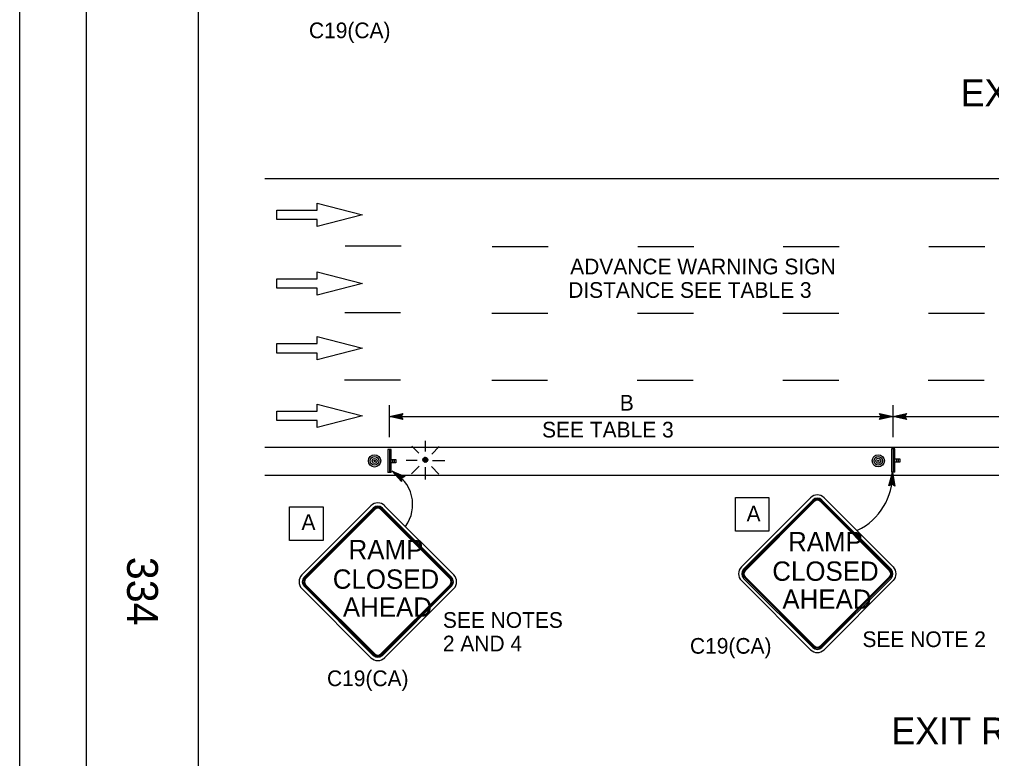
# Model space of a CAD drawing. Extents: x -893 to 867, y -474 to 712.
# Drawn here: x -893.5 to -459.2, y 46.9 to 377.1 of the extents above; entities that cross this region are included whole.
import ezdxf

# ---------------------------------------------------------------- set-up
doc = ezdxf.new("R2010")
doc.units = 0
for name, color, linetype in [('border_PLOTTING-ELEMENTS', 7, 'Continuous'), ('border_rw_22x34_Cut_Lines', 7, 'Continuous'), ('border_SHEET', 7, 'Continuous'), ('border_WITHIN-BORDER-anno', 7, 'Continuous'), ('pp_PRESENTATION', 7, 'Continuous'), ('tcd_PVMT-MARKER', 7, 'Continuous'), ('tcd_PVMT-MARKER-anno', 7, 'Continuous'), ('tcd_SIGN-ROADSIDE', 7, 'Continuous'), ('tcd_SIGN-ROADSIDE-anno', 7, 'Continuous')]:
    doc.layers.add(name, color=color, linetype=linetype)

msp = doc.modelspace()

# ---------------------------------------------------------------- linework, layer by layer
at = {"layer": 'border_PLOTTING-ELEMENTS'}
for points in [[(-893.46, -474.05), (866.54, -474.05), (866.54, 711.95), (-893.46, 711.95)], [(-863.46, 668.95), (836.54, 668.95), (836.54, -431.05), (-863.46, -431.05)]]:
    msp.add_lwpolyline(points, close=True, dxfattribs=at)
at = {"layer": 'border_rw_22x34_Cut_Lines'}
msp.add_lwpolyline([(-863.46, 668.95), (836.54, 668.95), (836.54, -431.05), (-863.46, -431.05)], close=True, dxfattribs=at)
at = {"layer": 'border_SHEET'}
msp.add_line((-813.46, -406.05), (-813.46, 643.95), dxfattribs=at)
at = {"layer": 'pp_PRESENTATION'}
for p, q in [((-778.47, 289.78), (-778.47, 291.91)), ((-778.47, 291.91), (-760.54, 291.91)), ((-760.54, 291.91), (-760.54, 295)), ((-760.54, 295), (-740.22, 289.78)), ((-778.47, 287.66), (-778.47, 289.78)), ((-760.54, 287.66), (-778.47, 287.66)), ((-740.22, 289.78), (-760.54, 284.56)), ((-760.54, 284.56), (-760.54, 287.66)), ((-778.47, 259.13), (-778.47, 261.25)), ((-778.47, 261.25), (-760.54, 261.25)), ((-760.54, 261.25), (-760.54, 264.34)), ((-760.54, 264.34), (-740.22, 259.13)), ((-778.47, 257), (-778.47, 259.13)), ((-760.54, 257), (-778.47, 257)), ((-740.22, 259.13), (-760.54, 253.91)), ((-760.54, 253.91), (-760.54, 257)), ((-760.54, 232.33), (-760.54, 235.42)), ((-760.54, 235.42), (-740.22, 230.2)), ((-778.47, 230.2), (-778.47, 232.33)), ((-778.47, 232.33), (-760.54, 232.33)), ((-778.47, 228.08), (-778.47, 230.2)), ((-740.22, 230.2), (-760.54, 224.98)), ((-760.54, 228.08), (-778.47, 228.08)), ((-760.54, 224.98), (-760.54, 228.08)), ((-760.54, 202.16), (-760.54, 205.26)), ((-760.54, 205.26), (-740.22, 200.04)), ((-778.47, 200.04), (-778.47, 202.16)), ((-778.47, 202.16), (-760.54, 202.16)), ((-778.47, 197.91), (-778.47, 200.04)), ((-740.22, 200.04), (-760.54, 194.82)), ((-760.54, 197.91), (-778.47, 197.91)), ((-760.54, 194.82), (-760.54, 197.91))]:
    msp.add_line(p, q, dxfattribs=at)
at = {"layer": 'tcd_PVMT-MARKER'}
for p, q in [((-783.87, 306.07), (271.77, 306.07)), ((-783.87, 186.07), (-288.23, 186.07)), ((-783.87, 173.57), (-291.57, 173.57))]:
    msp.add_line(p, q, dxfattribs=at)
for points in [[(-748.02, 275.91), (-723.02, 275.91)], [(-682.26, 275.71), (-657.26, 275.71)], [(-617.27, 275.71), (-592.27, 275.71)], [(-552.27, 275.71), (-527.27, 275.71)], [(-487.27, 275.71), (-462.27, 275.71)], [(-748.18, 246.1), (-723.18, 246.1)], [(-682.42, 245.9), (-657.42, 245.9)], [(-617.42, 245.9), (-592.42, 245.9)], [(-552.42, 245.9), (-527.42, 245.9)], [(-487.42, 245.9), (-462.42, 245.9)], [(-748.26, 216.09), (-723.26, 216.09)], [(-682.51, 215.88), (-657.51, 215.88)], [(-617.51, 215.88), (-592.51, 215.88)], [(-552.51, 215.88), (-527.51, 215.88)], [(-487.51, 215.88), (-462.51, 215.88)]]:
    msp.add_lwpolyline(points, dxfattribs=at)
at = {"layer": 'tcd_SIGN-ROADSIDE'}
for p, q in [((-712.02, 184.12), (-712.02, 188.87)), ((-727.49, 185.01), (-728.97, 185.01)), ((-728.97, 185.01), (-728.97, 174.67)), ((-728.23, 185.01), (-728.23, 174.67)), ((-727.49, 174.67), (-727.49, 185.01)), ((-715.1, 183.33), (-718.18, 186.42)), ((-709.22, 182.97), (-705.93, 186.26)), ((-502.48, 185.21), (-503.96, 185.21)), ((-503.96, 185.21), (-503.96, 174.87)), ((-503.22, 185.21), (-503.22, 174.87)), ((-502.48, 174.87), (-502.48, 185.21)), ((-727.49, 180.58), (-726.75, 180.58)), ((-727.49, 179.84), (-727.49, 179.84)), ((-726.75, 179.1), (-727.49, 179.1)), ((-726.75, 180.58), (-725.28, 180.58)), ((-726.75, 180.58), (-726.75, 179.1)), ((-725.28, 179.1), (-726.75, 179.1)), ((-726.02, 180.58), (-726.02, 179.1)), ((-725.28, 180.58), (-725.28, 179.1)), ((-715.73, 180.1), (-720.67, 180.1)), ((-708.9, 180.1), (-703.47, 180.1)), ((-502.48, 180.78), (-501.75, 180.78)), ((-502.48, 180.04), (-502.48, 180.04)), ((-501.75, 179.3), (-502.48, 179.3)), ((-501.75, 180.78), (-500.27, 180.78)), ((-501.75, 180.78), (-501.75, 179.3)), ((-500.27, 179.3), (-501.75, 179.3)), ((-501.01, 180.78), (-501.01, 179.3)), ((-500.27, 180.78), (-500.27, 179.3)), ((-727.49, 174.67), (-728.97, 174.67)), ((-714.97, 177.49), (-718.29, 174.16)), ((-712.21, 177.1), (-712.21, 171.58)), ((-709.44, 177.39), (-706.08, 174.03)), ((-502.48, 174.87), (-503.96, 174.87))]:
    msp.add_line(p, q, dxfattribs=at)
for points in [[(-712.12, 181.49), (-713.28, 180.33)], [(-712.43, 181.45), (-713.24, 180.64)], [(-711.87, 181.45), (-713.24, 180.08)], [(-711.67, 181.37), (-713.16, 179.87)], [(-711.49, 181.27), (-713.06, 179.7)], [(-711.34, 181.13), (-712.92, 179.55)], [(-711.22, 180.97), (-712.76, 179.42)], [(-711.12, 180.79), (-712.58, 179.33)], [(-711.06, 180.57), (-712.36, 179.26)], [(-711.04, 180.3), (-712.09, 179.25)], [(-711.12, 179.93), (-711.73, 179.33)], [(-540.1, 163.42), (-570.99, 132.53)], [(-539.08, 162.4), (-569.97, 131.52)], [(-538.75, 162.06), (-569.63, 131.18)], [(-538.41, 161.72), (-569.29, 130.84)], [(-504.81, 130.84), (-535.69, 161.72)], [(-504.47, 131.18), (-535.35, 162.06)], [(-504.13, 131.52), (-535.01, 162.4)], [(-503.11, 132.53), (-533.99, 163.42)], [(-736.43, 159.87), (-767.31, 128.98)], [(-735.41, 158.85), (-766.3, 127.96)], [(-735.07, 158.51), (-765.96, 127.62)], [(-734.73, 158.17), (-765.62, 127.28)], [(-701.13, 127.28), (-732.02, 158.17)], [(-700.79, 127.62), (-731.68, 158.51)], [(-700.45, 127.96), (-731.34, 158.85)], [(-699.43, 128.98), (-730.32, 159.87)], [(-570.99, 126.43), (-540.1, 95.54)], [(-569.97, 127.44), (-539.08, 96.56)], [(-569.63, 127.78), (-538.75, 96.9)], [(-569.29, 128.12), (-538.41, 97.24)], [(-535.69, 97.24), (-504.81, 128.12)], [(-535.35, 96.9), (-504.47, 127.78)], [(-535.01, 96.56), (-504.13, 127.44)], [(-533.99, 95.54), (-503.11, 126.43)], [(-767.31, 122.87), (-736.43, 91.99)], [(-766.3, 123.89), (-735.41, 93.01)], [(-765.96, 124.23), (-735.07, 93.34)], [(-765.62, 124.57), (-734.73, 93.68)], [(-732.02, 93.68), (-701.13, 124.57)], [(-731.68, 93.34), (-700.79, 124.23)], [(-731.34, 93.01), (-700.45, 123.89)], [(-730.32, 91.99), (-699.43, 122.87)]]:
    msp.add_lwpolyline(points, dxfattribs=at)
for centre, radius in [((-734.82, 179.88), 2.72), ((-509.83, 179.95), 2.72), ((-734.82, 179.88), 1.91), ((-734.82, 179.88), 1.09), ((-734.82, 179.88), 0.272), ((-712.16, 180.37), 1.12), ((-509.83, 179.95), 1.91), ((-509.83, 179.95), 1.09), ((-509.83, 179.95), 0.272)]:
    msp.add_circle(centre, radius, dxfattribs=at)
for centre, radius, start, end in [((-733.37, 156.81), 4.32, 45, 135), ((-537.05, 160.36), 4.32, 45, 135), ((-537.05, 160.36), 2.88, 45, 135), ((-537.05, 160.36), 2.4, 45, 135), ((-537.05, 160.36), 1.92, 45, 135), ((-733.37, 156.81), 2.88, 45, 135), ((-733.37, 156.81), 2.4, 45, 135), ((-733.37, 156.81), 1.92, 45, 135), ((-567.93, 129.48), 4.32, 135, 224.9999), ((-567.93, 129.48), 2.88, 135, 224.9999), ((-567.93, 129.48), 2.4, 135, 224.9999), ((-567.93, 129.48), 1.92, 135, 224.9999), ((-506.16, 129.48), 1.92, 315, 45), ((-506.16, 129.48), 2.4, 315, 45), ((-506.16, 129.48), 2.88, 315, 45), ((-506.16, 129.48), 4.32, 315, 45), ((-764.26, 125.93), 4.32, 135, 224.9999), ((-764.26, 125.93), 2.88, 135, 224.9999), ((-764.26, 125.93), 2.4, 135, 224.9999), ((-764.26, 125.93), 1.92, 135, 224.9999), ((-702.49, 125.93), 1.92, 315, 45), ((-702.49, 125.93), 2.4, 315, 45), ((-702.49, 125.93), 2.88, 315, 45), ((-702.49, 125.93), 4.32, 315, 45), ((-537.05, 98.6), 4.32, 225, 315), ((-537.05, 98.6), 2.88, 225, 315), ((-537.05, 98.6), 2.4, 225, 315), ((-537.05, 98.6), 1.92, 225, 315), ((-733.37, 95.04), 4.32, 225, 315), ((-733.37, 95.04), 2.88, 225, 315), ((-733.37, 95.04), 2.4, 225, 315), ((-733.37, 95.04), 1.92, 225, 315)]:
    msp.add_arc(centre, radius, start, end, dxfattribs=at)
at = {"layer": 'tcd_SIGN-ROADSIDE-anno'}
for p, q in [((-728.23, 190.46), (-728.23, 204.71)), ((-503.23, 190.46), (-503.23, 204.71)), ((-728.23, 199.71), (-722.23, 201.04)), ((-726.84, 199.71), (-722.47, 200.68)), ((-725.47, 199.71), (-722.64, 200.33)), ((-724.09, 199.7), (-722.88, 199.97)), ((-722.23, 201.04), (-723.03, 199.71)), ((-722.23, 201.04), (-722.23, 201.04)), ((-508.43, 199.71), (-509.23, 201.05)), ((-509.23, 201.05), (-509.23, 201.05)), ((-509.23, 201.05), (-503.23, 199.71)), ((-509.02, 200.69), (-504.61, 199.71)), ((-508.78, 200.33), (-505.99, 199.71)), ((-508.61, 199.99), (-507.38, 199.71)), ((-503.23, 199.71), (-497.23, 201.04)), ((-501.84, 199.71), (-497.47, 200.68)), ((-500.47, 199.71), (-497.64, 200.33)), ((-499.09, 199.7), (-497.88, 199.97)), ((-497.23, 201.04), (-498.03, 199.71)), ((-497.23, 201.04), (-497.23, 201.04)), ((-722.23, 198.37), (-728.23, 199.71)), ((-728.23, 199.71), (-728.23, 199.71)), ((-728.23, 199.71), (-503.23, 199.71)), ((-722.45, 198.72), (-726.85, 199.71)), ((-722.68, 199.08), (-725.47, 199.71)), ((-722.86, 199.43), (-724.09, 199.7)), ((-723.03, 199.71), (-722.23, 198.37)), ((-722.23, 198.37), (-722.23, 198.37)), ((-503.23, 199.71), (-509.23, 198.38)), ((-509.23, 198.38), (-508.43, 199.71)), ((-509.23, 198.38), (-509.23, 198.38)), ((-504.62, 199.7), (-509, 198.74)), ((-505.99, 199.71), (-508.82, 199.08)), ((-507.38, 199.71), (-508.58, 199.44)), ((-503.23, 199.71), (-503.23, 199.71)), ((-497.23, 198.37), (-503.23, 199.71)), ((-503.23, 199.71), (-503.23, 199.71)), ((-503.23, 199.71), (-278.23, 199.71)), ((-497.45, 198.72), (-501.85, 199.71)), ((-497.68, 199.08), (-500.47, 199.71)), ((-497.86, 199.43), (-499.09, 199.7)), ((-498.03, 199.71), (-497.23, 198.37)), ((-497.23, 198.37), (-497.23, 198.37)), ((-722.86, 170.7), (-726.98, 175.26)), ((-726.98, 175.26), (-726.98, 175.26)), ((-726.98, 175.26), (-721.32, 172.88)), ((-722.83, 171.12), (-725.86, 174.46)), ((-725.85, 174.46), (-721.71, 172.72)), ((-505.13, 168.75), (-503.45, 174.66)), ((-503.45, 174.66), (-503.45, 174.66)), ((-503.45, 174.66), (-502.46, 168.6)), ((-722.81, 171.54), (-724.73, 173.66)), ((-724.73, 173.66), (-722.06, 172.54)), ((-722.75, 171.93), (-723.6, 172.86)), ((-723.6, 172.86), (-722.46, 172.38)), ((-722.74, 172.26), (-722.86, 170.7)), ((-722.86, 170.7), (-722.86, 170.7)), ((-721.32, 172.88), (-722.74, 172.26)), ((-721.32, 172.88), (-721.32, 172.88)), ((-503.74, 169.47), (-505.13, 168.75)), ((-504.76, 168.94), (-503.53, 173.29)), ((-504.39, 169.16), (-503.61, 171.91)), ((-504.03, 169.32), (-503.69, 170.53)), ((-502.46, 168.6), (-503.74, 169.47)), ((-503.69, 170.53), (-503.49, 169.3)), ((-503.61, 171.91), (-503.14, 169.05)), ((-503.53, 173.28), (-502.81, 168.85)), ((-505.13, 168.75), (-505.13, 168.75)), ((-502.46, 168.6), (-502.46, 168.6))]:
    msp.add_line(p, q, dxfattribs=at)
for points in [[(-573.68, 148.48), (-573.68, 163.48), (-558.68, 163.48), (-558.68, 148.48)], [(-772.83, 144.36), (-772.83, 159.36), (-757.83, 159.36), (-757.83, 144.36)]]:
    msp.add_lwpolyline(points, close=True, dxfattribs=at)
for centre, radius, start, end in [((-734.49, 160.38), 16.68, 324.3322, 63.2029), ((-531.06, 173.82), 27.61, 295.7162, 1.7565)]:
    msp.add_arc(centre, radius, start, end, dxfattribs=at)

# ---------------------------------------------------------------- texts
at = {"layer": 'border_WITHIN-BORDER-anno'}
msp.add_text('334', height=13.779, rotation=270, dxfattribs=at).set_placement((-845.36, 137.06))
at = {"layer": 'tcd_PVMT-MARKER-anno'}
for s, p in [('EXIT RAMP OR CONNECTOR', (-473.08, 338.29)), ('EXIT RAMP OR CONNECTOR WITH ADDITIONAL LANE', (-504.05, 53.29))]:
    msp.add_text(s, height=12, dxfattribs=at).set_placement(p)
at = {"layer": 'tcd_SIGN-ROADSIDE'}
for s, p in [('RAMP', (-550.11, 139.49)), ('RAMP', (-746.44, 135.94)), ('CLOSED', (-557.16, 126.34)), ('CLOSED', (-753.49, 122.78)), ('AHEAD', (-552.66, 113.82)), ('AHEAD', (-748.98, 110.27))]:
    msp.add_text(s, height=8.64, dxfattribs=at).set_placement(p)
at = {"layer": 'tcd_SIGN-ROADSIDE-anno'}
for s, p in [('C19(CA)', (-764.13, 368.69)), ('ADVANCE WARNING SIGN', (-647.45, 263.22)), ('DISTANCE SEE TABLE 3', (-648.35, 252.72)), ('B', (-625.28, 202.35)), ('SEE TABLE 3', (-660, 190.35)), ('A', (-568.65, 152.85)), ('A', (-767.47, 149.06)), ('SEE NOTES', (-704.31, 105.33)), ('2 AND 4', (-704.31, 94.83)), ('C19(CA)', (-593.94, 93.78)), ('SEE NOTE 2', (-516.9, 96.74)), ('C19(CA)', (-756.07, 79.29))]:
    msp.add_text(s, height=7, dxfattribs=at).set_placement(p)

doc.saveas('drawing.dxf')
